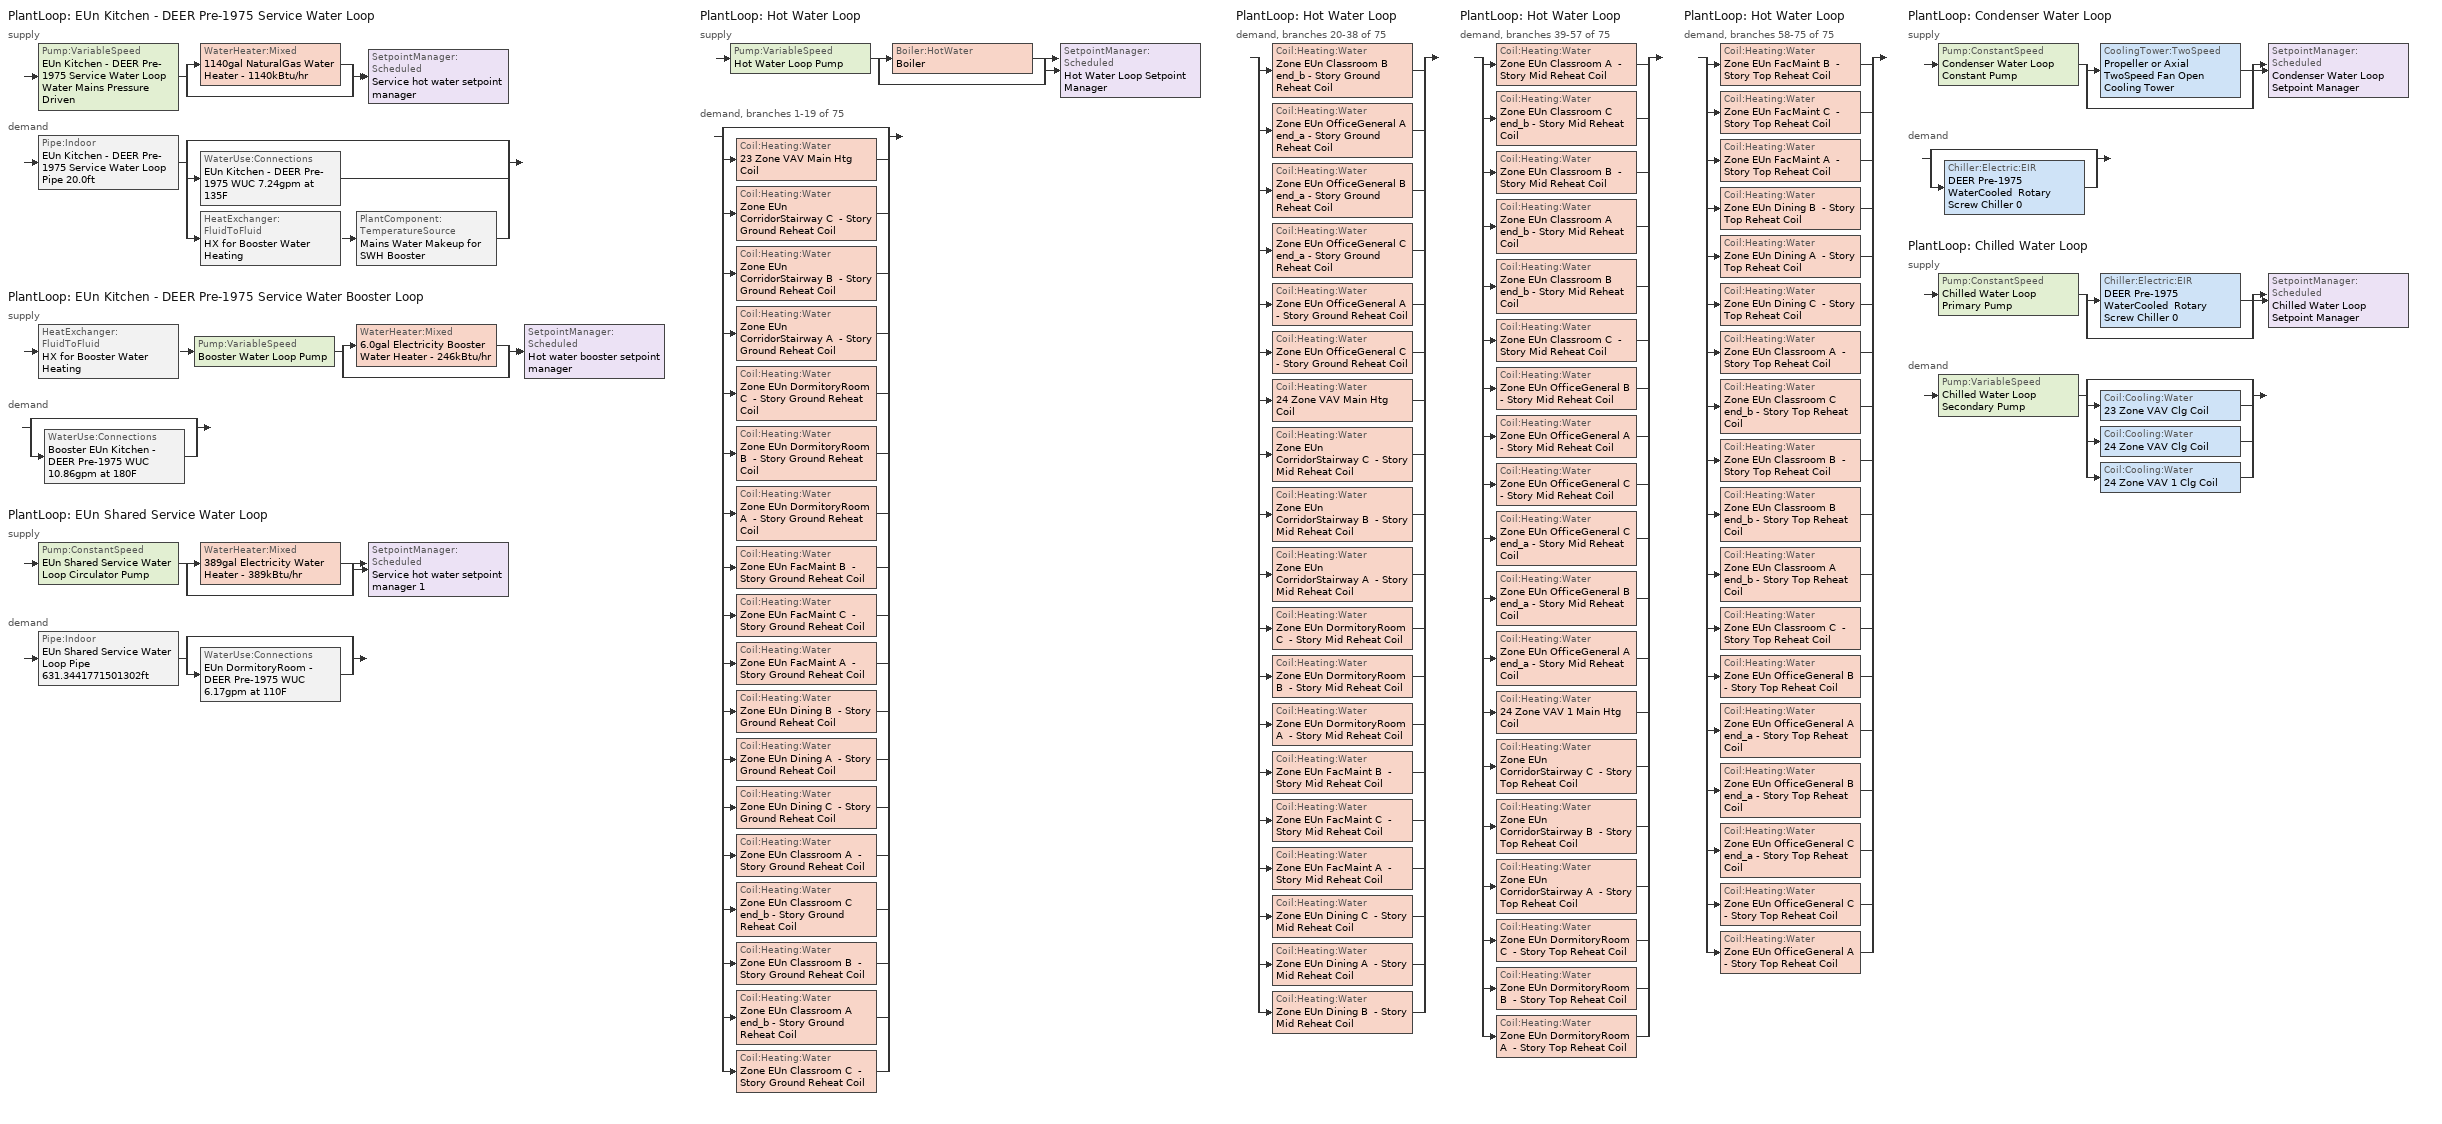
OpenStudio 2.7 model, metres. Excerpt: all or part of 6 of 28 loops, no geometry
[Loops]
PlantLoop 'EUn Kitchen - DEER Pre-1975 Service Water Loop'
 supply: Pump:VariableSpeed 'EUn Kitchen - DEER Pre-1975 Service Water Loop Water Mains Pressure Driven' > split
  | WaterHeater:Mixed '1140gal NaturalGas Water Heater - 1140kBtu/hr'
  | bypass
  join > SetpointManager:Scheduled 'Service hot water setpoint manager'
 demand: Pipe:Indoor 'EUn Kitchen - DEER Pre-1975 Service Water Loop Pipe 20.0ft' > split
  | bypass
  | WaterUse:Connections 'EUn Kitchen - DEER Pre-1975 WUC 7.24gpm at 135F'
  | HeatExchanger:FluidToFluid 'HX for Booster Water Heating' > PlantComponent:TemperatureSource 'Mains Water Makeup for SWH Booster'
PlantLoop 'EUn Kitchen - DEER Pre-1975 Service Water Booster Loop'
 supply: HeatExchanger:FluidToFluid 'HX for Booster Water Heating' > Pump:VariableSpeed 'Booster Water Loop Pump' > split
  | WaterHeater:Mixed '6.0gal Electricity Booster Water Heater - 246kBtu/hr'
  | bypass
  join > SetpointManager:Scheduled 'Hot water booster setpoint manager'
 demand: split
  | bypass
  | WaterUse:Connections 'Booster EUn Kitchen - DEER Pre-1975 WUC 10.86gpm at 180F'
PlantLoop 'EUn Shared Service Water Loop'
 supply: Pump:ConstantSpeed 'EUn Shared Service Water Loop Circulator Pump' > split
  | WaterHeater:Mixed '389gal Electricity Water Heater - 389kBtu/hr'
  | bypass
  join > SetpointManager:Scheduled 'Service hot water setpoint manager 1'
 demand: Pipe:Indoor 'EUn Shared Service Water Loop Pipe 631.3441771501302ft' > split
  | bypass
  | WaterUse:Connections 'EUn DormitoryRoom - DEER Pre-1975 WUC 6.17gpm at 110F'
PlantLoop 'Hot Water Loop'
 supply: Pump:VariableSpeed 'Hot Water Loop Pump' > split
  | Boiler:HotWater 'Boiler'
  | bypass
  join > SetpointManager:Scheduled 'Hot Water Loop Setpoint Manager'
 demand, branches 1-19 of 75: split
  | bypass
  | Coil:Heating:Water '23 Zone VAV Main Htg Coil'
  | Coil:Heating:Water 'Zone EUn CorridorStairway C  - Story Ground Reheat Coil'
  | Coil:Heating:Water 'Zone EUn CorridorStairway B  - Story Ground Reheat Coil'
  | Coil:Heating:Water 'Zone EUn CorridorStairway A  - Story Ground Reheat Coil'
  | Coil:Heating:Water 'Zone EUn DormitoryRoom C  - Story Ground Reheat Coil'
  | Coil:Heating:Water 'Zone EUn DormitoryRoom B  - Story Ground Reheat Coil'
  | Coil:Heating:Water 'Zone EUn DormitoryRoom A  - Story Ground Reheat Coil'
  | Coil:Heating:Water 'Zone EUn FacMaint B  - Story Ground Reheat Coil'
  | Coil:Heating:Water 'Zone EUn FacMaint C  - Story Ground Reheat Coil'
  | Coil:Heating:Water 'Zone EUn FacMaint A  - Story Ground Reheat Coil'
  | Coil:Heating:Water 'Zone EUn Dining B  - Story Ground Reheat Coil'
  | Coil:Heating:Water 'Zone EUn Dining A  - Story Ground Reheat Coil'
  | Coil:Heating:Water 'Zone EUn Dining C  - Story Ground Reheat Coil'
  | Coil:Heating:Water 'Zone EUn Classroom A  - Story Ground Reheat Coil'
  | Coil:Heating:Water 'Zone EUn Classroom C end_b - Story Ground Reheat Coil'
  | Coil:Heating:Water 'Zone EUn Classroom B  - Story Ground Reheat Coil'
  | Coil:Heating:Water 'Zone EUn Classroom A end_b - Story Ground Reheat Coil'
  | Coil:Heating:Water 'Zone EUn Classroom C  - Story Ground Reheat Coil'
PlantLoop 'Hot Water Loop'
 demand, branches 20-38 of 75: split
  | Coil:Heating:Water 'Zone EUn Classroom B end_b - Story Ground Reheat Coil'
  | Coil:Heating:Water 'Zone EUn OfficeGeneral A end_a - Story Ground Reheat Coil'
  | Coil:Heating:Water 'Zone EUn OfficeGeneral B end_a - Story Ground Reheat Coil'
  | Coil:Heating:Water 'Zone EUn OfficeGeneral C end_a - Story Ground Reheat Coil'
  | Coil:Heating:Water 'Zone EUn OfficeGeneral A  - Story Ground Reheat Coil'
  | Coil:Heating:Water 'Zone EUn OfficeGeneral C  - Story Ground Reheat Coil'
  | Coil:Heating:Water '24 Zone VAV Main Htg Coil'
  | Coil:Heating:Water 'Zone EUn CorridorStairway C  - Story Mid Reheat Coil'
  | Coil:Heating:Water 'Zone EUn CorridorStairway B  - Story Mid Reheat Coil'
  | Coil:Heating:Water 'Zone EUn CorridorStairway A  - Story Mid Reheat Coil'
  | Coil:Heating:Water 'Zone EUn DormitoryRoom C  - Story Mid Reheat Coil'
  | Coil:Heating:Water 'Zone EUn DormitoryRoom B  - Story Mid Reheat Coil'
  | Coil:Heating:Water 'Zone EUn DormitoryRoom A  - Story Mid Reheat Coil'
  | Coil:Heating:Water 'Zone EUn FacMaint B  - Story Mid Reheat Coil'
  | Coil:Heating:Water 'Zone EUn FacMaint C  - Story Mid Reheat Coil'
  | Coil:Heating:Water 'Zone EUn FacMaint A  - Story Mid Reheat Coil'
  | Coil:Heating:Water 'Zone EUn Dining C  - Story Mid Reheat Coil'
  | Coil:Heating:Water 'Zone EUn Dining A  - Story Mid Reheat Coil'
  | Coil:Heating:Water 'Zone EUn Dining B  - Story Mid Reheat Coil'
PlantLoop 'Hot Water Loop'
 demand, branches 39-57 of 75: split
  | Coil:Heating:Water 'Zone EUn Classroom A  - Story Mid Reheat Coil'
  | Coil:Heating:Water 'Zone EUn Classroom C end_b - Story Mid Reheat Coil'
  | Coil:Heating:Water 'Zone EUn Classroom B  - Story Mid Reheat Coil'
  | Coil:Heating:Water 'Zone EUn Classroom A end_b - Story Mid Reheat Coil'
  | Coil:Heating:Water 'Zone EUn Classroom B end_b - Story Mid Reheat Coil'
  | Coil:Heating:Water 'Zone EUn Classroom C  - Story Mid Reheat Coil'
  | Coil:Heating:Water 'Zone EUn OfficeGeneral B  - Story Mid Reheat Coil'
  | Coil:Heating:Water 'Zone EUn OfficeGeneral A  - Story Mid Reheat Coil'
  | Coil:Heating:Water 'Zone EUn OfficeGeneral C  - Story Mid Reheat Coil'
  | Coil:Heating:Water 'Zone EUn OfficeGeneral C end_a - Story Mid Reheat Coil'
  | Coil:Heating:Water 'Zone EUn OfficeGeneral B end_a - Story Mid Reheat Coil'
  | Coil:Heating:Water 'Zone EUn OfficeGeneral A end_a - Story Mid Reheat Coil'
  | Coil:Heating:Water '24 Zone VAV 1 Main Htg Coil'
  | Coil:Heating:Water 'Zone EUn CorridorStairway C  - Story Top Reheat Coil'
  | Coil:Heating:Water 'Zone EUn CorridorStairway B  - Story Top Reheat Coil'
  | Coil:Heating:Water 'Zone EUn CorridorStairway A  - Story Top Reheat Coil'
  | Coil:Heating:Water 'Zone EUn DormitoryRoom C  - Story Top Reheat Coil'
  | Coil:Heating:Water 'Zone EUn DormitoryRoom B  - Story Top Reheat Coil'
  | Coil:Heating:Water 'Zone EUn DormitoryRoom A  - Story Top Reheat Coil'
PlantLoop 'Hot Water Loop'
 demand, branches 58-75 of 75: split
  | Coil:Heating:Water 'Zone EUn FacMaint B  - Story Top Reheat Coil'
  | Coil:Heating:Water 'Zone EUn FacMaint C  - Story Top Reheat Coil'
  | Coil:Heating:Water 'Zone EUn FacMaint A  - Story Top Reheat Coil'
  | Coil:Heating:Water 'Zone EUn Dining B  - Story Top Reheat Coil'
  | Coil:Heating:Water 'Zone EUn Dining A  - Story Top Reheat Coil'
  | Coil:Heating:Water 'Zone EUn Dining C  - Story Top Reheat Coil'
  | Coil:Heating:Water 'Zone EUn Classroom A  - Story Top Reheat Coil'
  | Coil:Heating:Water 'Zone EUn Classroom C end_b - Story Top Reheat Coil'
  | Coil:Heating:Water 'Zone EUn Classroom B  - Story Top Reheat Coil'
  | Coil:Heating:Water 'Zone EUn Classroom B end_b - Story Top Reheat Coil'
  | Coil:Heating:Water 'Zone EUn Classroom A end_b - Story Top Reheat Coil'
  | Coil:Heating:Water 'Zone EUn Classroom C  - Story Top Reheat Coil'
  | Coil:Heating:Water 'Zone EUn OfficeGeneral B  - Story Top Reheat Coil'
  | Coil:Heating:Water 'Zone EUn OfficeGeneral A end_a - Story Top Reheat Coil'
  | Coil:Heating:Water 'Zone EUn OfficeGeneral B end_a - Story Top Reheat Coil'
  | Coil:Heating:Water 'Zone EUn OfficeGeneral C end_a - Story Top Reheat Coil'
  | Coil:Heating:Water 'Zone EUn OfficeGeneral C  - Story Top Reheat Coil'
  | Coil:Heating:Water 'Zone EUn OfficeGeneral A  - Story Top Reheat Coil'
PlantLoop 'Condenser Water Loop'
 supply: Pump:ConstantSpeed 'Condenser Water Loop Constant Pump' > split
  | CoolingTower:TwoSpeed 'Propeller or Axial TwoSpeed Fan Open Cooling Tower'
  | bypass
  join > SetpointManager:Scheduled 'Condenser Water Loop Setpoint Manager'
 demand: split
  | bypass
  | Chiller:Electric:EIR 'DEER Pre-1975 WaterCooled  Rotary Screw Chiller 0'
PlantLoop 'Chilled Water Loop'
 supply: Pump:ConstantSpeed 'Chilled Water Loop Primary Pump' > split
  | Chiller:Electric:EIR 'DEER Pre-1975 WaterCooled  Rotary Screw Chiller 0'
  | bypass
  join > SetpointManager:Scheduled 'Chilled Water Loop Setpoint Manager'
 demand: Pump:VariableSpeed 'Chilled Water Loop Secondary Pump' > split
  | bypass
  | Coil:Cooling:Water '23 Zone VAV Clg Coil'
  | Coil:Cooling:Water '24 Zone VAV Clg Coil'
  | Coil:Cooling:Water '24 Zone VAV 1 Clg Coil'
[Construction]
Uninsulated copper pipe 0.75in type L: Copper pipe 0.75in type L
Uninsulated copper pipe 0.75in type L 1: Copper pipe 0.75in type L 1
[Material] Roughness=Smooth; Thickness {m}=0.001143; Conductivity {W/m-K}=386; Density {kg/m3}=8906.27; Specific Heat {J/kg-K}=385.1856; Thermal Absorptance=0.9; Solar Absorptance=0.7; Visible Absorptance=0.7
Copper pipe 0.75in type L; Copper pipe 0.75in type L 1
[WaterUse:Connections]
Name | Water Use Equipment Name 1
EUn DormitoryRoom - DEER Pre-1975 WUC 6.17gpm at 110F | EUn DormitoryRoom - DEER Pre-1975 Service Water Use 6.17gpm at 110F
Booster EUn Kitchen - DEER Pre-1975 WUC 10.86gpm at 180F | Booster EUn Kitchen - DEER Pre-1975 Service Water Use 10.86gpm at 180F
EUn Kitchen - DEER Pre-1975 WUC 7.24gpm at 135F | EUn Kitchen - DEER Pre-1975 Service Water Use 7.24gpm at 135F
[WaterUse:Equipment:Definition] Sensible Fraction Schedule=Fraction Sensible - 0.2; Latent Fraction Schedule=Fraction Latent - 0.05
Name | Peak Flow Rate {m3/s} | Target Temperature Schedule
EUn DormitoryRoom - DEER Pre-1975 Service Water Use Def 6.17gpm | 0.000389252 | Mixed Water At Faucet Temp - 110F
Booster EUn Kitchen - DEER Pre-1975 Service Water Use Def 10.86gpm | 0.000684957 | Mixed Water At Faucet Temp - 180F
EUn Kitchen - DEER Pre-1975 Service Water Use Def 7.24gpm | 0.000456638 | Mixed Water At Faucet Temp - 135F
[WaterUse:Equipment] Flow Rate Fraction Schedule=D_EUn_All_DHW_DHW_Yr
Name | Water Use Equipment Definition
EUn DormitoryRoom - DEER Pre-1975 Service Water Use 6.17gpm at 110F | EUn DormitoryRoom - DEER Pre-1975 Service Water Use Def 6.17gpm
Booster EUn Kitchen - DEER Pre-1975 Service Water Use 10.86gpm at 180F | Booster EUn Kitchen - DEER Pre-1975 Service Water Use Def 10.86gpm
EUn Kitchen - DEER Pre-1975 Service Water Use 7.24gpm at 135F | EUn Kitchen - DEER Pre-1975 Service Water Use Def 7.24gpm
[PlantLoop] Glycol Concentration=0; Plant Loop Volume {m3}=Autocalculate; Load Distribution Scheme=Optimal
Name | Maximum Loop Temperature {C} | Minimum Loop Temperature {C} | Fluid Type | Common Pipe Simulation
EUn Kitchen - DEER Pre-1975 Service Water Loop; EUn Shared Service Water Loop | 60 | 10
EUn Kitchen - DEER Pre-1975 Service Water Booster Loop
Hot Water Loop |  | 10 | Water
Condenser Water Loop | 80 | 5
Chilled Water Loop | 40 | 1 |  | CommonPipe
[Sizing:Plant] Sizing Option=NonCoincident; Zone Timesteps in Averaging Window=1; Coincident Sizing Factor Mode=None
Name | Loop Type | Design Loop Exit Temperature {C} | Loop Design Temperature Difference {deltaC}
EUn Kitchen - DEER Pre-1975 Service Water Loop | Heating | 57.2222 | 5
EUn Kitchen - DEER Pre-1975 Service Water Booster Loop | Heating | 82.2222 | 5
EUn Shared Service Water Loop | Heating | 60 | 5
Hot Water Loop | Heating | 82.2222 | 11.1111
Condenser Water Loop | Condenser | 29.4444 | 5.55556
Chilled Water Loop | Cooling | 6.66667 | 5.61111
[SetpointManager:Scheduled] Control Variable=Temperature
Name | Schedule | Setpoint Node or NodeList
Service hot water setpoint manager | Service Water Loop Temp - 135F | EUn Kitchen - DEER Pre-1975 Service Water Loop Supply Outlet Node
Hot water booster setpoint manager | Service Water Booster Temp - 180.00000000000006F | EUn Kitchen - DEER Pre-1975 Service Water Booster Loop Supply Outlet Node
Service hot water setpoint manager 1 | Service Water Loop Temp - 140F | EUn Shared Service Water Loop Supply Outlet Node
Hot Water Loop Setpoint Manager | Hot Water Loop Temp - 180F | Hot Water Loop Supply Outlet Node
Condenser Water Loop Setpoint Manager | Condenser Water Loop Temp - 70F | Condenser Water Loop Supply Outlet Node
Chilled Water Loop Setpoint Manager | Chilled Water Loop Temp - 44F | Chilled Water Loop Supply Outlet Node
[Pump:VariableSpeed] Skin Loss Radiative Fraction=0.5; Design Power Sizing Method=PowerPerFlowPerPressure; Design Electric Power per Unit Flow Rate {W/(m3/s)}=348701.1; Design Shaft Power per Unit Flow Rate per Unit Head {W-s/m3-Pa}=1.28205; Design Minimum Flow Rate Fraction=0
Name | Rated Pump Head {Pa} | Motor Efficiency | Pump Control Type | Rated Power Consumption {W} | Minimum Flow Rate {m3/s} | Fraction of Motor Inefficiencies to Fluid Stream | Coefficient 1 of the Part Load Performance Curve | Coefficient 2 of the Part Load Performance Curve | Coefficient 3 of the Part Load Performance Curve | Coefficient 4 of the Part Load Performance Curve
EUn Kitchen - DEER Pre-1975 Service Water Loop Water Mains Pressure Driven | 0.001 | 1 | Continuous
Booster Water Loop Pump | 0 | 1 | Continuous | 0 | 0
Hot Water Loop Pump | 179344 | 0.9 | Intermittent
Chilled Water Loop Secondary Pump | 134508 | 0.9 | Intermittent |  |  | 0 | 0 | 0.0205 | 0.4101 | 0.5753
[WaterHeater:Mixed] Deadband Temperature Difference {deltaC}=2; Heater Control Type=Cycle; Off Cycle Parasitic Fuel Consumption Rate {W}=0; Off Cycle Parasitic Heat Fraction to Tank=0.8; On Cycle Parasitic Fuel Consumption Rate {W}=0; Ambient Temperature Indicator=Schedule; Use Side Effectiveness=1; Source Side Effectiveness=1; Use Side Design Flow Rate {m3/s}=autosize; Source Side Design Flow Rate {m3/s}=autosize; Indirect Water Heating Recovery Time {hr}=1.5; Source Side Flow Control Mode=IndirectHeatPrimarySetpoint
Name | Tank Volume {m3} | Setpoint Temperature Schedule | Maximum Temperature Limit {C} | Heater Maximum Capacity {W} | Heater Fuel Type | Heater Thermal Efficiency | Off Cycle Parasitic Fuel Type | On Cycle Parasitic Fuel Type | Ambient Temperature Schedule | Off Cycle Loss Coefficient to Ambient Temperature {W/K} | On Cycle Loss Coefficient to Ambient Temperature {W/K}
1140gal NaturalGas Water Heater - 1140kBtu/hr | 4.31523 | Service Water Loop Temp - 135F | 57.2222 | 334090 | NaturalGas | 0.78 | NaturalGas | NaturalGas | Water Heater Ambient Temp Schedule 70F | 6 | 6
6.0gal Electricity Booster Water Heater - 246kBtu/hr | 0.0227125 | Service Water Booster Temp - 180.00000000000006F | 82.2222 | 72163.5 | Electricity | 1 | Electricity | Electricity | Water Heater Ambient Temp Schedule 70F 1 | 1.053 | 1.053
389gal Electricity Water Heater - 389kBtu/hr | 1.47137 | Service Water Loop Temp - 140F | 60 | 113915 | Electricity | 1 | Electricity | Electricity | Water Heater Ambient Temp Schedule 70F 2 | 1.053 | 1.053
[Pipe:Indoor] Environment Type=Schedule; Pipe Inside Diameter {m}=0.019939
Name | Construction | Ambient Temperature Schedule | Ambient Air Velocity Schedule | Pipe Length {m}
EUn Kitchen - DEER Pre-1975 Service Water Loop Pipe 20.0ft | Uninsulated copper pipe 0.75in type L | EUn Kitchen - DEER Pre-1975 Service Water Loop Piping Air Temp - 70F | EUn Kitchen - DEER Pre-1975 Service Water Loop Piping Air Velocity - 0.67mph | 6.096
EUn Shared Service Water Loop Pipe 631.3441771501302ft | Uninsulated copper pipe 0.75in type L 1 | EUn Shared Service Water Loop Piping Air Temp - 70F | EUn Shared Service Water Loop Piping Air Velocity - 0.67mph | 192.434
[HeatExchanger:FluidToFluid]
HX for Booster Water Heating: Loop Demand Side Design Flow Rate {m3/s}=autosize; Loop Supply Side Design Flow Rate {m3/s}=autosize; Heat Exchange Model Type=Ideal; Heat Exchanger U-Factor Times Area Value {W/K}=autosize; Control Type=UncontrolledOn; Minimum Temperature Difference to Activate Heat Exchanger {deltaC}=0.01; Heat Transfer Metering End Use Type=LoopToLoop; Component Override Cooling Control Temperature Mode=Loop; Sizing Factor=1; Operation Minimum Temperature Limit {C}=0; Operation Maximum Temperature Limit {C}=100
[PlantComponent:TemperatureSource]
Mains Water Makeup for SWH Booster: Design Volume Flow Rate {m3/s}=autosize; Temperature Specification Type=Scheduled; Source Temperature {C}=8; Source Temperature Schedule=Mains Water Temperature
[EnergyManagementSystem:Sensor]
Mains_Water_Temp_Sen: Output Variable or Output Meter Index Key=Environment; Output Variable or Output Meter=Site Mains Water Temperature
[EnergyManagementSystem:Actuator]
Mains_Water_Temp_Act: Actuated Component=Mains Water Temperature; Actuated Component Type=Schedule:Constant; Actuated Component Control Type=Schedule Value
[EnergyManagementSystem:Program]
Mains_Water_Prg: SET Mains_Water_Temp_Act = Mains_Water_Temp_Sen
[EnergyManagementSystem:ProgramCallingManager]
Mains_Water_Prg_Mgr: BeginTimestepBeforePredictor; Mains_Water_Prg
[Pump:ConstantSpeed] Rated Flow Rate {m3/s}=autosize; Rated Power Consumption {W}=autosize; Fraction of Motor Inefficiencies to Fluid Stream=0; Pump Control Type=Intermittent; Design Power Sizing Method=PowerPerFlowPerPressure; Design Electric Power per Unit Flow Rate {W/(m3/s)}=348701.1; Design Shaft Power per Unit Flow Rate per Unit Head {W-s/m3-Pa}=1.28205
Name | Rated Pump Head {Pa} | Motor Efficiency
EUn Shared Service Water Loop Circulator Pump | 29890.7 | 0.3
Condenser Water Loop Constant Pump | 148557 | 0.9
Chilled Water Loop Primary Pump | 44836 | 0.9
[Boiler:HotWater]
Boiler: Fuel Type=NaturalGas; Nominal Thermal Efficiency=0.78; Efficiency Curve Temperature Evaluation Variable=LeavingBoiler; Design Water Outlet Temperature {C}=82.2222; Minimum Part Load Ratio=0; Maximum Part Load Ratio=1.2; Optimum Part Load Ratio=1; Water Outlet Upper Temperature Limit {C}=95; Boiler Flow Mode=LeavingSetpointModulated; Parasitic Electric Load {W}=0; Sizing Factor=1
[CoolingTower:TwoSpeed]
Propeller or Axial TwoSpeed Fan Open Cooling Tower: Design Water Flow Rate {m3/s}=autosize; High Fan Speed Air Flow Rate {m3/s}=autosize; High Fan Speed Fan Power {W}=autosize; High Fan Speed U-Factor Times Area Value {W/K}=autosize; Low Fan Speed Air Flow Rate {m3/s}=AutoSize; Low Fan Speed Fan Power {W}=AutoSize; Low Fan Speed U-Factor Times Area Value {W/K}=AutoSize; Number of Cells=1; Sizing Factor=1; Design Inlet Air Dry-Bulb Temperature {C}=35; Design Inlet Air Wet-Bulb Temperature {C}=25.6; Design Approach Temperature {deltaC}=autosize; Design Range Temperature {deltaC}=autosize
[Chiller:Electric:EIR]
DEER Pre-1975 WaterCooled  Rotary Screw Chiller 0: Reference Capacity {W}=Autosize; Reference COP {W/W}=5.5; Reference Leaving Chilled Water Temperature {C}=6.66667; Reference Entering Condenser Fluid Temperature {C}=35; Cooling Capacity Function of Temperature Curve=Curve Biquadratic 1; Electric Input to Cooling Output Ratio Function of Temperature Curve=Curve Biquadratic 2; Electric Input to Cooling Output Ratio Function of Part Load Ratio Curve=Curve Quadratic 1; Minimum Part Load Ratio=0.15; Maximum Part Load Ratio=1; Optimum Part Load Ratio=1; Minimum Unloading Ratio=0.25; Condenser Type=WaterCooled; Leaving Chilled Water Lower Temperature Limit {C}=2.22222; Chiller Flow Mode=ConstantFlow; Design Heat Recovery Water Flow Rate {m3/s}=0; Sizing Factor=1; Basin Heater Capacity {W/K}=0; Basin Heater Setpoint Temperature {C}=10
[Coil:Heating:Water] Availability Schedule=Always On Discrete; Rated Inlet Water Temperature {C}=82.2222; Rated Outlet Water Temperature {C}=71.1111
Name | Rated Inlet Air Temperature {C} | Rated Outlet Air Temperature {C}
23 Zone VAV Main Htg Coil; 24 Zone VAV Main Htg Coil; 24 Zone VAV 1 Main Htg Coil | 7.22222 | 12.7778
Zone EUn CorridorStairway C  - Story Ground Reheat Coil; Zone EUn CorridorStairway B  - Story Ground Reheat Coil; Zone EUn CorridorStairway A  - Story Ground Reheat Coil; Zone EUn DormitoryRoom C  - Story Ground Reheat Coil; Zone EUn DormitoryRoom B  - Story Ground Reheat Coil; Zone EUn DormitoryRoom A  - Story Ground Reheat Coil; Zone EUn FacMaint B  - Story Ground Reheat Coil; Zone EUn FacMaint C  - Story Ground Reheat Coil; Zone EUn FacMaint A  - Story Ground Reheat Coil; Zone EUn Dining B  - Story Ground Reheat Coil; Zone EUn Dining A  - Story Ground Reheat Coil; Zone EUn Dining C  - Story Ground Reheat Coil; Zone EUn Classroom A  - Story Ground Reheat Coil; Zone EUn Classroom C end_b - Story Ground Reheat Coil; Zone EUn Classroom B  - Story Ground Reheat Coil; Zone EUn Classroom A end_b - Story Ground Reheat Coil; Zone EUn Classroom C  - Story Ground Reheat Coil; Zone EUn Classroom B end_b - Story Ground Reheat Coil; Zone EUn OfficeGeneral A end_a - Story Ground Reheat Coil; Zone EUn OfficeGeneral B end_a - Story Ground Reheat Coil; Zone EUn OfficeGeneral C end_a - Story Ground Reheat Coil; Zone EUn OfficeGeneral A  - Story Ground Reheat Coil; Zone EUn OfficeGeneral C  - Story Ground Reheat Coil; Zone EUn CorridorStairway C  - Story Mid Reheat Coil; Zone EUn CorridorStairway B  - Story Mid Reheat Coil; Zone EUn CorridorStairway A  - Story Mid Reheat Coil; Zone EUn DormitoryRoom C  - Story Mid Reheat Coil; Zone EUn DormitoryRoom B  - Story Mid Reheat Coil; Zone EUn DormitoryRoom A  - Story Mid Reheat Coil; Zone EUn FacMaint B  - Story Mid Reheat Coil; Zone EUn FacMaint C  - Story Mid Reheat Coil; Zone EUn FacMaint A  - Story Mid Reheat Coil; Zone EUn Dining C  - Story Mid Reheat Coil; Zone EUn Dining A  - Story Mid Reheat Coil; Zone EUn Dining B  - Story Mid Reheat Coil; Zone EUn Classroom A  - Story Mid Reheat Coil; Zone EUn Classroom C end_b - Story Mid Reheat Coil; Zone EUn Classroom B  - Story Mid Reheat Coil; Zone EUn Classroom A end_b - Story Mid Reheat Coil; Zone EUn Classroom B end_b - Story Mid Reheat Coil; Zone EUn Classroom C  - Story Mid Reheat Coil; Zone EUn OfficeGeneral B  - Story Mid Reheat Coil; Zone EUn OfficeGeneral A  - Story Mid Reheat Coil; Zone EUn OfficeGeneral C  - Story Mid Reheat Coil; Zone EUn OfficeGeneral C end_a - Story Mid Reheat Coil; Zone EUn OfficeGeneral B end_a - Story Mid Reheat Coil; Zone EUn OfficeGeneral A end_a - Story Mid Reheat Coil; Zone EUn CorridorStairway C  - Story Top Reheat Coil; Zone EUn CorridorStairway B  - Story Top Reheat Coil; Zone EUn CorridorStairway A  - Story Top Reheat Coil; Zone EUn DormitoryRoom C  - Story Top Reheat Coil; Zone EUn DormitoryRoom B  - Story Top Reheat Coil; Zone EUn DormitoryRoom A  - Story Top Reheat Coil; Zone EUn FacMaint B  - Story Top Reheat Coil; Zone EUn FacMaint C  - Story Top Reheat Coil; Zone EUn FacMaint A  - Story Top Reheat Coil; Zone EUn Dining B  - Story Top Reheat Coil; Zone EUn Dining A  - Story Top Reheat Coil; Zone EUn Dining C  - Story Top Reheat Coil; Zone EUn Classroom A  - Story Top Reheat Coil; Zone EUn Classroom C end_b - Story Top Reheat Coil; Zone EUn Classroom B  - Story Top Reheat Coil; Zone EUn Classroom B end_b - Story Top Reheat Coil; Zone EUn Classroom A end_b - Story Top Reheat Coil; Zone EUn Classroom C  - Story Top Reheat Coil; Zone EUn OfficeGeneral B  - Story Top Reheat Coil; Zone EUn OfficeGeneral A end_a - Story Top Reheat Coil; Zone EUn OfficeGeneral B end_a - Story Top Reheat Coil; Zone EUn OfficeGeneral C end_a - Story Top Reheat Coil; Zone EUn OfficeGeneral C  - Story Top Reheat Coil; Zone EUn OfficeGeneral A  - Story Top Reheat Coil | 12.7778 | 40
[Controller:WaterCoil] Minimum Actuated Flow {m3/s}=0
Name | Water Coil | Action | Controller Convergence Tolerance {deltaC}
23 Zone VAV Main Htg Coil Controller | 23 Zone VAV Main Htg Coil | Normal | 0.1
23 Zone VAV Clg Coil Controller | 23 Zone VAV Clg Coil | Reverse
Zone EUn CorridorStairway C  - Story Ground Reheat Coil Controller | Zone EUn CorridorStairway C  - Story Ground Reheat Coil | Normal | 0.1
Zone EUn CorridorStairway B  - Story Ground Reheat Coil Controller | Zone EUn CorridorStairway B  - Story Ground Reheat Coil | Normal | 0.1
Zone EUn CorridorStairway A  - Story Ground Reheat Coil Controller | Zone EUn CorridorStairway A  - Story Ground Reheat Coil | Normal | 0.1
Zone EUn DormitoryRoom C  - Story Ground Reheat Coil Controller | Zone EUn DormitoryRoom C  - Story Ground Reheat Coil | Normal | 0.1
Zone EUn DormitoryRoom B  - Story Ground Reheat Coil Controller | Zone EUn DormitoryRoom B  - Story Ground Reheat Coil | Normal | 0.1
Zone EUn DormitoryRoom A  - Story Ground Reheat Coil Controller | Zone EUn DormitoryRoom A  - Story Ground Reheat Coil | Normal | 0.1
Zone EUn FacMaint B  - Story Ground Reheat Coil Controller | Zone EUn FacMaint B  - Story Ground Reheat Coil | Normal | 0.1
Zone EUn FacMaint C  - Story Ground Reheat Coil Controller | Zone EUn FacMaint C  - Story Ground Reheat Coil | Normal | 0.1
Zone EUn FacMaint A  - Story Ground Reheat Coil Controller | Zone EUn FacMaint A  - Story Ground Reheat Coil | Normal | 0.1
Zone EUn Dining B  - Story Ground Reheat Coil Controller | Zone EUn Dining B  - Story Ground Reheat Coil | Normal | 0.1
Zone EUn Dining A  - Story Ground Reheat Coil Controller | Zone EUn Dining A  - Story Ground Reheat Coil | Normal | 0.1
Zone EUn Dining C  - Story Ground Reheat Coil Controller | Zone EUn Dining C  - Story Ground Reheat Coil | Normal | 0.1
Zone EUn Classroom A  - Story Ground Reheat Coil Controller | Zone EUn Classroom A  - Story Ground Reheat Coil | Normal | 0.1
Zone EUn Classroom C end_b - Story Ground Reheat Coil Controller | Zone EUn Classroom C end_b - Story Ground Reheat Coil | Normal | 0.1
Zone EUn Classroom B  - Story Ground Reheat Coil Controller | Zone EUn Classroom B  - Story Ground Reheat Coil | Normal | 0.1
Zone EUn Classroom A end_b - Story Ground Reheat Coil Controller | Zone EUn Classroom A end_b - Story Ground Reheat Coil | Normal | 0.1
Zone EUn Classroom C  - Story Ground Reheat Coil Controller | Zone EUn Classroom C  - Story Ground Reheat Coil | Normal | 0.1
Zone EUn Classroom B end_b - Story Ground Reheat Coil Controller | Zone EUn Classroom B end_b - Story Ground Reheat Coil | Normal | 0.1
Zone EUn OfficeGeneral A end_a - Story Ground Reheat Coil Controller | Zone EUn OfficeGeneral A end_a - Story Ground Reheat Coil | Normal | 0.1
Zone EUn OfficeGeneral B end_a - Story Ground Reheat Coil Controller | Zone EUn OfficeGeneral B end_a - Story Ground Reheat Coil | Normal | 0.1
Zone EUn OfficeGeneral C end_a - Story Ground Reheat Coil Controller | Zone EUn OfficeGeneral C end_a - Story Ground Reheat Coil | Normal | 0.1
Zone EUn OfficeGeneral A  - Story Ground Reheat Coil Controller | Zone EUn OfficeGeneral A  - Story Ground Reheat Coil | Normal | 0.1
Zone EUn OfficeGeneral C  - Story Ground Reheat Coil Controller | Zone EUn OfficeGeneral C  - Story Ground Reheat Coil | Normal | 0.1
24 Zone VAV Main Htg Coil Controller | 24 Zone VAV Main Htg Coil | Normal | 0.1
24 Zone VAV Clg Coil Controller | 24 Zone VAV Clg Coil | Reverse
Zone EUn CorridorStairway C  - Story Mid Reheat Coil Controller | Zone EUn CorridorStairway C  - Story Mid Reheat Coil | Normal | 0.1
Zone EUn CorridorStairway B  - Story Mid Reheat Coil Controller | Zone EUn CorridorStairway B  - Story Mid Reheat Coil | Normal | 0.1
Zone EUn CorridorStairway A  - Story Mid Reheat Coil Controller | Zone EUn CorridorStairway A  - Story Mid Reheat Coil | Normal | 0.1
Zone EUn DormitoryRoom C  - Story Mid Reheat Coil Controller | Zone EUn DormitoryRoom C  - Story Mid Reheat Coil | Normal | 0.1
Zone EUn DormitoryRoom B  - Story Mid Reheat Coil Controller | Zone EUn DormitoryRoom B  - Story Mid Reheat Coil | Normal | 0.1
Zone EUn DormitoryRoom A  - Story Mid Reheat Coil Controller | Zone EUn DormitoryRoom A  - Story Mid Reheat Coil | Normal | 0.1
Zone EUn FacMaint B  - Story Mid Reheat Coil Controller | Zone EUn FacMaint B  - Story Mid Reheat Coil | Normal | 0.1
Zone EUn FacMaint C  - Story Mid Reheat Coil Controller | Zone EUn FacMaint C  - Story Mid Reheat Coil | Normal | 0.1
Zone EUn FacMaint A  - Story Mid Reheat Coil Controller | Zone EUn FacMaint A  - Story Mid Reheat Coil | Normal | 0.1
Zone EUn Dining C  - Story Mid Reheat Coil Controller | Zone EUn Dining C  - Story Mid Reheat Coil | Normal | 0.1
Zone EUn Dining A  - Story Mid Reheat Coil Controller | Zone EUn Dining A  - Story Mid Reheat Coil | Normal | 0.1
Zone EUn Dining B  - Story Mid Reheat Coil Controller | Zone EUn Dining B  - Story Mid Reheat Coil | Normal | 0.1
Zone EUn Classroom A  - Story Mid Reheat Coil Controller | Zone EUn Classroom A  - Story Mid Reheat Coil | Normal | 0.1
Zone EUn Classroom C end_b - Story Mid Reheat Coil Controller | Zone EUn Classroom C end_b - Story Mid Reheat Coil | Normal | 0.1
Zone EUn Classroom B  - Story Mid Reheat Coil Controller | Zone EUn Classroom B  - Story Mid Reheat Coil | Normal | 0.1
Zone EUn Classroom A end_b - Story Mid Reheat Coil Controller | Zone EUn Classroom A end_b - Story Mid Reheat Coil | Normal | 0.1
Zone EUn Classroom B end_b - Story Mid Reheat Coil Controller | Zone EUn Classroom B end_b - Story Mid Reheat Coil | Normal | 0.1
Zone EUn Classroom C  - Story Mid Reheat Coil Controller | Zone EUn Classroom C  - Story Mid Reheat Coil | Normal | 0.1
Zone EUn OfficeGeneral B  - Story Mid Reheat Coil Controller | Zone EUn OfficeGeneral B  - Story Mid Reheat Coil | Normal | 0.1
Zone EUn OfficeGeneral A  - Story Mid Reheat Coil Controller | Zone EUn OfficeGeneral A  - Story Mid Reheat Coil | Normal | 0.1
Zone EUn OfficeGeneral C  - Story Mid Reheat Coil Controller | Zone EUn OfficeGeneral C  - Story Mid Reheat Coil | Normal | 0.1
Zone EUn OfficeGeneral C end_a - Story Mid Reheat Coil Controller | Zone EUn OfficeGeneral C end_a - Story Mid Reheat Coil | Normal | 0.1
Zone EUn OfficeGeneral B end_a - Story Mid Reheat Coil Controller | Zone EUn OfficeGeneral B end_a - Story Mid Reheat Coil | Normal | 0.1
Zone EUn OfficeGeneral A end_a - Story Mid Reheat Coil Controller | Zone EUn OfficeGeneral A end_a - Story Mid Reheat Coil | Normal | 0.1
24 Zone VAV 1 Main Htg Coil Controller | 24 Zone VAV 1 Main Htg Coil | Normal | 0.1
24 Zone VAV 1 Clg Coil Controller | 24 Zone VAV 1 Clg Coil | Reverse
Zone EUn CorridorStairway C  - Story Top Reheat Coil Controller | Zone EUn CorridorStairway C  - Story Top Reheat Coil | Normal | 0.1
Zone EUn CorridorStairway B  - Story Top Reheat Coil Controller | Zone EUn CorridorStairway B  - Story Top Reheat Coil | Normal | 0.1
Zone EUn CorridorStairway A  - Story Top Reheat Coil Controller | Zone EUn CorridorStairway A  - Story Top Reheat Coil | Normal | 0.1
Zone EUn DormitoryRoom C  - Story Top Reheat Coil Controller | Zone EUn DormitoryRoom C  - Story Top Reheat Coil | Normal | 0.1
Zone EUn DormitoryRoom B  - Story Top Reheat Coil Controller | Zone EUn DormitoryRoom B  - Story Top Reheat Coil | Normal | 0.1
Zone EUn DormitoryRoom A  - Story Top Reheat Coil Controller | Zone EUn DormitoryRoom A  - Story Top Reheat Coil | Normal | 0.1
Zone EUn FacMaint B  - Story Top Reheat Coil Controller | Zone EUn FacMaint B  - Story Top Reheat Coil | Normal | 0.1
Zone EUn FacMaint C  - Story Top Reheat Coil Controller | Zone EUn FacMaint C  - Story Top Reheat Coil | Normal | 0.1
Zone EUn FacMaint A  - Story Top Reheat Coil Controller | Zone EUn FacMaint A  - Story Top Reheat Coil | Normal | 0.1
Zone EUn Dining B  - Story Top Reheat Coil Controller | Zone EUn Dining B  - Story Top Reheat Coil | Normal | 0.1
Zone EUn Dining A  - Story Top Reheat Coil Controller | Zone EUn Dining A  - Story Top Reheat Coil | Normal | 0.1
Zone EUn Dining C  - Story Top Reheat Coil Controller | Zone EUn Dining C  - Story Top Reheat Coil | Normal | 0.1
Zone EUn Classroom A  - Story Top Reheat Coil Controller | Zone EUn Classroom A  - Story Top Reheat Coil | Normal | 0.1
Zone EUn Classroom C end_b - Story Top Reheat Coil Controller | Zone EUn Classroom C end_b - Story Top Reheat Coil | Normal | 0.1
Zone EUn Classroom B  - Story Top Reheat Coil Controller | Zone EUn Classroom B  - Story Top Reheat Coil | Normal | 0.1
Zone EUn Classroom B end_b - Story Top Reheat Coil Controller | Zone EUn Classroom B end_b - Story Top Reheat Coil | Normal | 0.1
Zone EUn Classroom A end_b - Story Top Reheat Coil Controller | Zone EUn Classroom A end_b - Story Top Reheat Coil | Normal | 0.1
Zone EUn Classroom C  - Story Top Reheat Coil Controller | Zone EUn Classroom C  - Story Top Reheat Coil | Normal | 0.1
Zone EUn OfficeGeneral B  - Story Top Reheat Coil Controller | Zone EUn OfficeGeneral B  - Story Top Reheat Coil | Normal | 0.1
Zone EUn OfficeGeneral A end_a - Story Top Reheat Coil Controller | Zone EUn OfficeGeneral A end_a - Story Top Reheat Coil | Normal | 0.1
Zone EUn OfficeGeneral B end_a - Story Top Reheat Coil Controller | Zone EUn OfficeGeneral B end_a - Story Top Reheat Coil | Normal | 0.1
Zone EUn OfficeGeneral C end_a - Story Top Reheat Coil Controller | Zone EUn OfficeGeneral C end_a - Story Top Reheat Coil | Normal | 0.1
Zone EUn OfficeGeneral C  - Story Top Reheat Coil Controller | Zone EUn OfficeGeneral C  - Story Top Reheat Coil | Normal | 0.1
Zone EUn OfficeGeneral A  - Story Top Reheat Coil Controller | Zone EUn OfficeGeneral A  - Story Top Reheat Coil | Normal | 0.1
[Coil:Cooling:Water] Availability Schedule=Always On Discrete; Design Inlet Water Temperature {C}=Autosize; Heat Exchanger Configuration=CrossFlow
23 Zone VAV Clg Coil; 24 Zone VAV Clg Coil; 24 Zone VAV 1 Clg Coil
[AvailabilityManager:NightCycle] Control Type=CycleOnAny; Thermostat Tolerance {deltaC}=1; Cycling Run Time {s}=1800
Availability Manager Night Cycle 1; Availability Manager Night Cycle 2; Availability Manager Night Cycle 3; Availability Manager Night Cycle 4; Availability Manager Night Cycle 5; Availability Manager Night Cycle 6; Availability Manager Night Cycle 7; Availability Manager Night Cycle 8; Availability Manager Night Cycle 9; Availability Manager Night Cycle 10; Availability Manager Night Cycle 11; Availability Manager Night Cycle 12; Availability Manager Night Cycle 13; Availability Manager Night Cycle 14; Availability Manager Night Cycle 15; Availability Manager Night Cycle 16; Availability Manager Night Cycle 17; Availability Manager Night Cycle 18; Availability Manager Night Cycle 19; Availability Manager Night Cycle 20; Availability Manager Night Cycle 21; Availability Manager Night Cycle 22
[Schedule:Ruleset]
D_EUn_All_DHW_DHW_Yr: Default Day Schedule=D_EUn_All_DHW_DHW_Yr Default; Summer Design Day Schedule=D_EUn_All_DHW_DHW_Yr Summer Design Day 5; Winter Design Day Schedule=D_EUn_All_DHW_DHW_Yr Winter Design Day 5
Fraction Sensible - 0.2: Default Day Schedule=Fraction Sensible - 0.2 Default
Fraction Latent - 0.05: Default Day Schedule=Fraction Latent - 0.05 Default
Mixed Water At Faucet Temp - 110F: Default Day Schedule=Mixed Water At Faucet Temp - 110F Default
Mixed Water At Faucet Temp - 180F: Default Day Schedule=Mixed Water At Faucet Temp - 180F Default
Mixed Water At Faucet Temp - 135F: Default Day Schedule=Mixed Water At Faucet Temp - 135F Default
Service Water Loop Temp - 135F: Default Day Schedule=Service Water Loop Temp - 135F Default
Water Heater Ambient Temp Schedule 70F: Default Day Schedule=Water Heater Ambient Temp Schedule 70F Default
EUn Kitchen - DEER Pre-1975 Service Water Loop Piping Air Temp - 70F: Default Day Schedule=EUn Kitchen - DEER Pre-1975 Service Water Loop Piping Air Temp - 70F Default
EUn Kitchen - DEER Pre-1975 Service Water Loop Piping Air Velocity - 0.67mph: Default Day Schedule=EUn Kitchen - DEER Pre-1975 Service Water Loop Piping Air Velocity - 0.67mph Default
Service Water Booster Temp - 180.00000000000006F: Default Day Schedule=Service Water Booster Temp - 180.00000000000006F Default
Water Heater Ambient Temp Schedule 70F 1: Default Day Schedule=Water Heater Ambient Temp Schedule 70F Default 1
Service Water Loop Temp - 140F: Default Day Schedule=Service Water Loop Temp - 140F Default
Water Heater Ambient Temp Schedule 70F 2: Default Day Schedule=Water Heater Ambient Temp Schedule 70F Default 2
EUn Shared Service Water Loop Piping Air Temp - 70F: Default Day Schedule=EUn Shared Service Water Loop Piping Air Temp - 70F Default
EUn Shared Service Water Loop Piping Air Velocity - 0.67mph: Default Day Schedule=EUn Shared Service Water Loop Piping Air Velocity - 0.67mph Default
Hot Water Loop Temp - 180F: Default Day Schedule=Hot Water Loop Temp - 180F Default
Condenser Water Loop Temp - 70F: Default Day Schedule=Condenser Water Loop Temp - 70F Default
Chilled Water Loop Temp - 44F: Default Day Schedule=Chilled Water Loop Temp - 44F Default
[Schedule:Day]
D_EUn_All_DHW_DHW_Yr Default: 5, 0, 0.0175, 6, 0, 0.07, 7, 0, 0.28, 8, 0, 0.545, 9, 0, 0.3775, 10, 0, 0.374, 11, 0, 1, 12, 0, 0.854, 13, 0, 0.654, 14, 0, 0.861, 16, 0, 0.2575, 17, 0, 1, 18, 0, 0.736, 19, 0, 0.892, 20, 0, 0.904, 21, 0, 0.702, 22, 0, 0.372, 23, 0, 0.125, 24, 0, 0
D_EUn_All_DHW_DHW_Yr Default|Wkdy Day; D_EUn_All_DHW_DHW_Yr Default|Wkdy Day 1; D_EUn_All_DHW_DHW_Yr Default|Wkdy Day 3: 5, 0, 0.0175, 6, 0, 0.07, 7, 0, 0.28, 8, 0, 0.545, 11, 0, 1, 12, 0, 0.854, 13, 0, 0.654, 14, 0, 0.861, 17, 0, 1, 18, 0, 0.736, 19, 0, 0.892, 20, 0, 0.904, 21, 0, 0.702, 22, 0, 0.372, 23, 0, 0.125, 24, 0, 0.085
D_EUn_All_DHW_DHW_Yr Sat Day; D_EUn_All_DHW_DHW_Yr Sat Day 1; D_EUn_All_DHW_DHW_Yr Sat Day 3: 6, 0, 0.0175, 7, 0, 0.07, 8, 0, 0.255, 9, 0, 0.515, 10, 0, 0.855, 11, 0, 0.7325, 12, 0, 0.6525, 13, 0, 0.5725, 14, 0, 0.6125, 15, 0, 0.7625, 16, 0, 0.7975, 17, 0, 0.5225, 18, 0, 0.396, 19, 0, 0.248, 20, 0, 0.105, 21, 0, 0.084, 22, 0, 0.063, 23, 0, 0.07, 24, 0, 0.035
D_EUn_All_DHW_DHW_Yr Sun Day; D_EUn_All_DHW_DHW_Yr Sun Day 1; D_EUn_All_DHW_DHW_Yr Sun Day 3: 7, 0, 0.0175, 8, 0, 0.07, 10, 0, 0.105, 11, 0, 0.19, 12, 0, 0.155, 13, 0, 0.0525, 14, 0, 0.07, 15, 0, 0.0875, 16, 0, 0.105, 17, 0, 0.1225, 18, 0, 0.07, 19, 0, 0.0525, 22, 0, 0.035, 23, 0, 0.07, 24, 0, 0.035
D_EUn_All_DHW_DHW_Yr Default|Wkdy Day 2: 5, 0, 0.01, 6, 0, 0.035, 7, 0, 0.14, 8, 0, 0.4345, 9, 0, 0.3775, 10, 0, 0.374, 11, 0, 0.367, 12, 0, 0.359, 13, 0, 0.2264, 14, 0, 0.2477, 16, 0, 0.2575, 17, 0, 0.2645, 18, 0, 0.442, 19, 0, 0.384, 20, 0, 0.37, 21, 0, 0.349, 22, 0, 0.025, 24, 0, 0.0215
D_EUn_All_DHW_DHW_Yr Sat Day 2: 6, 0, 0.01, 7, 0, 0.035, 8, 0, 0.2515, 9, 0, 0.2555, 10, 0, 0.2575, 11, 0, 0.1963, 12, 0, 0.1977, 13, 0, 0.1996, 14, 0, 0.1903, 15, 0, 0.2253, 16, 0, 0.2428, 18, 0, 0.0653, 19, 0, 0.0565, 20, 0, 0.0438, 21, 0, 0.035, 22, 0, 0.0263, 23, 0, 0.028, 24, 0, 0.014
D_EUn_All_DHW_DHW_Yr Sun Day 2: 7, 0, 0.01, 8, 0, 0.035, 10, 0, 0.0525, 11, 0, 0.039, 12, 0, 0.0215, 13, 0, 0.0263, 14, 0, 0.035, 15, 0, 0.0438, 16, 0, 0.0525, 17, 0, 0.0613, 18, 0, 0.035, 19, 0, 0.0263, 22, 0, 0.0175, 23, 0, 0.035, 24, 0, 0.0175
D_EUn_All_DHW_DHW_Yr Winter Design Day 5; D_EUn_All_DHW_DHW_Yr Summer Design Day 5: 24, 0, 0
Fraction Sensible - 0.2 Default: 24, 0, 0.2
Fraction Latent - 0.05 Default: 24, 0, 0.05
Mixed Water At Faucet Temp - 110F Default: 24, 0, 43.3333
Mixed Water At Faucet Temp - 180F Default; Service Water Booster Temp - 180.00000000000006F Default; Hot Water Loop Temp - 180F Default: 24, 0, 82.2222
Mixed Water At Faucet Temp - 135F Default; Service Water Loop Temp - 135F Default: 24, 0, 57.2222
Water Heater Ambient Temp Schedule 70F Default; EUn Kitchen - DEER Pre-1975 Service Water Loop Piping Air Temp - 70F Default; Water Heater Ambient Temp Schedule 70F Default 1; Water Heater Ambient Temp Schedule 70F Default 2; EUn Shared Service Water Loop Piping Air Temp - 70F Default; Condenser Water Loop Temp - 70F Default: 24, 0, 21.1111
EUn Kitchen - DEER Pre-1975 Service Water Loop Piping Air Velocity - 0.67mph Default; EUn Shared Service Water Loop Piping Air Velocity - 0.67mph Default: 24, 0, 0.3
Service Water Loop Temp - 140F Default: 24, 0, 60
Chilled Water Loop Temp - 44F Default: 24, 0, 6.66667
[Schedule:Rule] Schedule Ruleset=D_EUn_All_DHW_DHW_Yr; Date Specification Type=DateRange
Name | Rule Order | Day Schedule | Apply Monday | Apply Tuesday | Apply Wednesday | Apply Thursday | Apply Friday | Start Month | Start Day | End Month | End Day | Apply Saturday | Apply Sunday
Schedule Rule 212 | 11 | D_EUn_All_DHW_DHW_Yr Default|Wkdy Day | Yes | Yes | Yes | Yes | Yes | 1 | 12 | 4 | 3
Schedule Rule 213 | 10 | D_EUn_All_DHW_DHW_Yr Sat Day |  |  |  |  |  | 1 | 12 | 4 | 3 | Yes
Schedule Rule 214 | 9 | D_EUn_All_DHW_DHW_Yr Sun Day |  |  |  |  |  | 1 | 12 | 4 | 3 |  | Yes
Schedule Rule 215 | 8 | D_EUn_All_DHW_DHW_Yr Default|Wkdy Day 1 | Yes | Yes | Yes | Yes | Yes | 4 | 13 | 5 | 22
Schedule Rule 216 | 7 | D_EUn_All_DHW_DHW_Yr Sat Day 1 |  |  |  |  |  | 4 | 13 | 5 | 22 | Yes
Schedule Rule 217 | 6 | D_EUn_All_DHW_DHW_Yr Sun Day 1 |  |  |  |  |  | 4 | 13 | 5 | 22 |  | Yes
Schedule Rule 218 | 5 | D_EUn_All_DHW_DHW_Yr Default|Wkdy Day 2 | Yes | Yes | Yes | Yes | Yes | 6 | 1 | 8 | 7
Schedule Rule 219 | 4 | D_EUn_All_DHW_DHW_Yr Sat Day 2 |  |  |  |  |  | 6 | 1 | 8 | 7 | Yes
Schedule Rule 220 | 3 | D_EUn_All_DHW_DHW_Yr Sun Day 2 |  |  |  |  |  | 6 | 1 | 8 | 7 |  | Yes
Schedule Rule 221 | 2 | D_EUn_All_DHW_DHW_Yr Default|Wkdy Day 3 | Yes | Yes | Yes | Yes | Yes | 8 | 17 | 12 | 11
Schedule Rule 222 | 1 | D_EUn_All_DHW_DHW_Yr Sat Day 3 |  |  |  |  |  | 8 | 17 | 12 | 11 | Yes
Schedule Rule 223 | 0 | D_EUn_All_DHW_DHW_Yr Sun Day 3 |  |  |  |  |  | 8 | 17 | 12 | 11 |  | Yes
[Schedule:Constant]
Name | Value
Always On Discrete | 1
Mains Water Temperature | 10
[Curve:Biquadratic] Minimum Value of x=5; Maximum Value of x=10; Minimum Value of y=24; Maximum Value of y=35
Name | Coefficient1 Constant | Coefficient2 x | Coefficient3 x**2 | Coefficient4 y | Coefficient5 y**2 | Coefficient6 x*y
Curve Biquadratic 1 | 1.02152 | 0.0370359 | 0.000233248 | -0.00389405 | -6.52536e-05 | -0.000268045
Curve Biquadratic 2 | 0.701769 | -0.00452016 | 0.00053311 | -0.00549821 | 0.000544579 | -0.000729032
[Curve:Quadratic]
Curve Quadratic 1: Coefficient1 Constant=0.0636912; Coefficient2 x=0.584888; Coefficient3 x**2=0.352803; Minimum Value of x=0; Maximum Value of x=1
